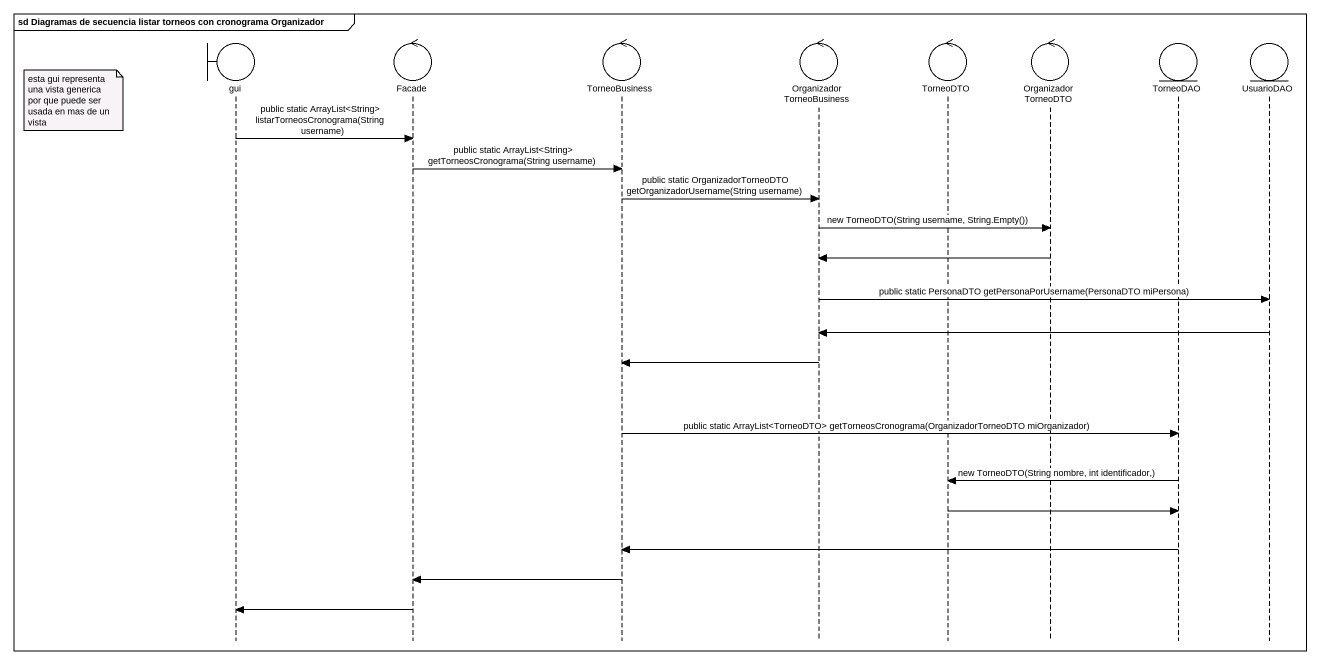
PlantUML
@startuml
mainframe sd Diagramas de secuencia listar torneos con cronograma Organizador
hide footbox
boundary gui
control Facade
control TorneoBusiness
control OrganizadorTorneoBusiness
control TorneoDTO
control OrganizadorTorneoDTO
entity TorneoDAO
entity UsuarioDAO

note left of gui : esta gui representa una vista generica por que puede ser usada en mas de un vista
gui -> Facade : public static ArrayList<String> listarTorneosCronograma(String username)
Facade -> TorneoBusiness : public static ArrayList<String> getTorneosCronograma(String username)
TorneoBusiness -> OrganizadorTorneoBusiness : public static OrganizadorTorneoDTO getOrganizadorUsername(String username)
OrganizadorTorneoBusiness -> OrganizadorTorneoDTO : new TorneoDTO(String username, String.Empty())
OrganizadorTorneoDTO -> OrganizadorTorneoBusiness
OrganizadorTorneoBusiness -> UsuarioDAO : public static PersonaDTO getPersonaPorUsername(PersonaDTO miPersona)
UsuarioDAO -> OrganizadorTorneoBusiness
OrganizadorTorneoBusiness -> TorneoBusiness
TorneoBusiness -> TorneoDAO : public static ArrayList<TorneoDTO> getTorneosCronograma(OrganizadorTorneoDTO miOrganizador)
TorneoDAO -> TorneoDTO : new TorneoDTO(String nombre, int identificador,)
TorneoDTO -> TorneoDAO
TorneoDAO -> TorneoBusiness
TorneoBusiness -> Facade
Facade -> gui
@enduml
